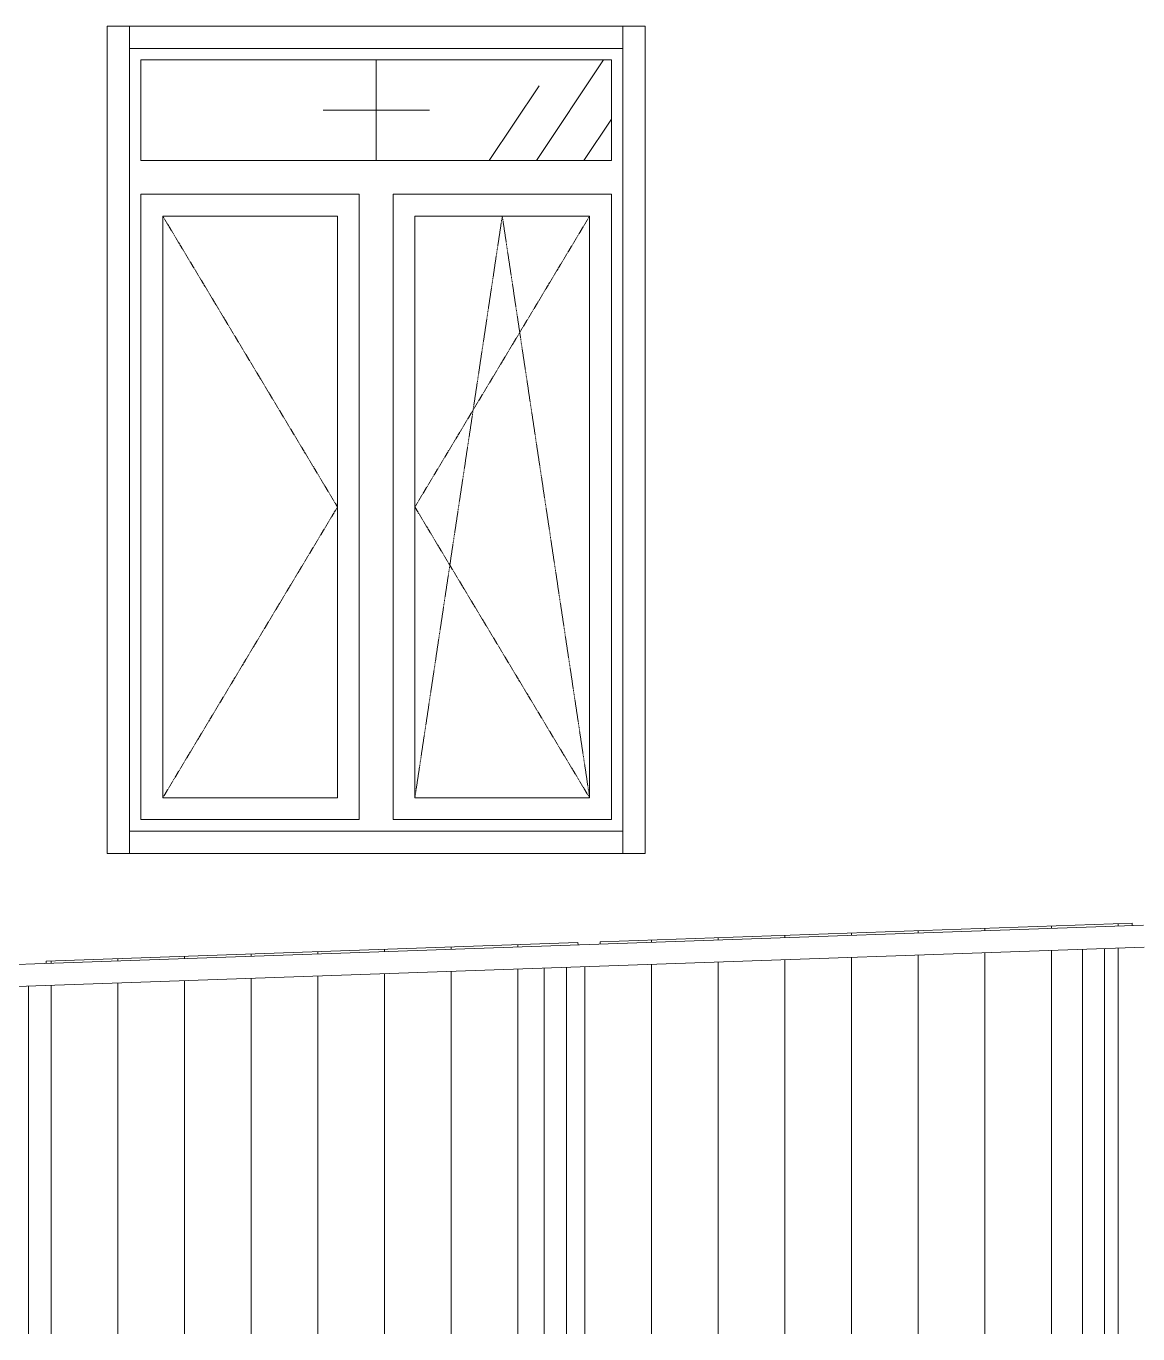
# Model space of a CAD drawing. Header units: millimetres. Extents: x -515342 to 330399, y -224905 to 507333.
# Drawn here: x 232181 to 234681, y -51449 to -48509 of the extents above; entities that cross this region are included whole.
import ezdxf

# ---------------------------------------------------------------- set-up
doc = ezdxf.new("R2010")
doc.units = ezdxf.units.MM
doc.linetypes.add('ASVP_Штриховая_ш2 п1', pattern=[3, 2, -1])
doc.layers.get('0').update_dxf_attribs({"lineweight": 0})
for name, color, linetype, lineweight in [('Витраж', 7, 'Continuous', 0), ('Окна', 7, 'Continuous', 0), ('Окна открывание', 7, 'Continuous', 0), ('Панели витража', 7, 'Continuous', 0)]:
    doc.layers.add(name, color=color, linetype=linetype, lineweight=lineweight)
pattern_1 = [(236.31, (7704.1, 1244.6), (-1777.996, -3556), [641.07, -5769.6]), (236.31, (7739.7, 1137.9), (-1777.996, -3556), [384.64, -6026.03]), (236.31, (7526.3, 1137.9), (-1777.996, -3556.002), [384.64, -6026.03])]
pattern_2 = [(90, (6637.32, 0), (-150, 9e-15), [])]

# ---------------------------------------------------------------- blocks, each defined once
blk = doc.blocks.new('Окно_ПВХ_2Створки_1Фрамуга-верх - АР_Окно_ОП_1820_h_х11700_2ст1фр-в-9696407-Фасад А_-Д')
at = {"layer": 'Окна'}
h = blk.add_hatch(dxfattribs=at)
h.set_pattern_fill('FP_50', color=256, style=0, pattern_type=2)
h.set_pattern_definition(pattern_1)
h.paths.add_polyline_path([(12947.9, 885), (12947.9, 2193), (12554.9, 2193), (12554.9, 885), (12899.5, 885)])
at = {"layer": 'Окна открывание'}
h = blk.add_hatch(dxfattribs=at)
h.set_pattern_fill('FP_50', color=256, style=0, pattern_type=2)
h.set_pattern_definition(pattern_1)
h.paths.add_polyline_path([(13545.9, 2318), (13563.9, 2318), (13563.9, 2544), (12505.9, 2544), (12505.9, 2318), (13416.6, 2318)])
at = {"layer": 'Окна'}
for p, q in [((13563.9, 2544), (12505.9, 2544)), ((12505.9, 2544), (12505.9, 2318)), ((13563.9, 2318), (13563.9, 2544)), ((13563.9, 2318), (12505.9, 2318)), ((12996.9, 2242), (12505.9, 2242)), ((12505.9, 2242), (12505.9, 836)), ((12996.9, 836), (12996.9, 2242)), ((13563.9, 2242), (13072.9, 2242)), ((13072.9, 836), (13072.9, 2242)), ((13563.9, 836), (13563.9, 2242)), ((12554.9, 2193), (12554.9, 885)), ((12947.9, 2193), (12554.9, 2193)), ((12947.9, 2193), (12947.9, 885)), ((13121.9, 2193), (13121.9, 885)), ((13514.9, 2193), (13121.9, 2193)), ((13514.9, 2193), (13514.9, 885)), ((12554.9, 885), (12947.9, 885)), ((13121.9, 885), (13514.9, 885)), ((12505.9, 836), (12996.9, 836)), ((13072.9, 836), (13563.9, 836))]:
    blk.add_line(p, q, dxfattribs=at)
at = {"layer": 'Окна открывание', "linetype": 'ASVP_Штриховая_ш2 п1'}
for p, q in [((13034.9, 2318), (13034.9, 2544)), ((13154.9, 2431), (12914.9, 2431)), ((12554.9, 2193), (12947.9, 1539)), ((13318.4, 2193), (13121.9, 885)), ((13514.9, 2193), (13121.9, 1539)), ((13514.9, 885), (13318.4, 2193)), ((12947.9, 1539), (12554.9, 885)), ((13121.9, 1539), (13514.9, 885))]:
    blk.add_line(p, q, dxfattribs=at)
blk = doc.blocks.new('Прямоугольный импост - АР_Откос_Металлический_50х330 Коричневый Правый-9899922-Фасад А_-Д')
at = {"layer": 'Витраж'}
for p, q in [((12479.9, 2570), (12479.9, 2620)), ((12479.9, 2620), (13589.9, 2620)), ((13589.9, 2620), (13589.9, 2570)), ((12479.9, 2570), (13589.9, 2570))]:
    blk.add_line(p, q, dxfattribs=at)
blk = doc.blocks.new('Прямоугольный импост - АР_Откос_Металлический_50х330 Коричневый Левый-9899776-Фасад А_-Д')
at = {"layer": 'Витраж'}
for p, q in [((12479.9, 760), (12479.9, 810)), ((13589.9, 810), (12479.9, 810)), ((13589.9, 810), (13589.9, 760)), ((13589.9, 760), (12479.9, 760))]:
    blk.add_line(p, q, dxfattribs=at)
blk = doc.blocks.new('Прямоугольный импост - АР_Откос_Металлический_50х330 Коричневый Правый-9899919-Фасад А_-Д')
at = {"layer": 'Витраж'}
for p, q in [((13589.9, 2620), (13639.9, 2620)), ((13589.9, 2620), (13589.9, 760)), ((13639.9, 2620), (13639.9, 760)), ((13639.9, 760), (13589.9, 760))]:
    blk.add_line(p, q, dxfattribs=at)
blk = doc.blocks.new('Прямоугольный импост - АР_Откос_Металлический_50х330 Коричневый Левый-V152-Фасад А_-Д')
at = {"layer": 'Витраж'}
for p, q in [((12429.9, 2620), (12479.9, 2620)), ((12429.9, 760), (12429.9, 2620)), ((12479.9, 760), (12479.9, 2620)), ((12479.9, 760), (12429.9, 760))]:
    blk.add_line(p, q, dxfattribs=at)
blk = doc.blocks.new('Системная панель - АР_ПанельВитража_Монолитный поликарбонат 6мм-V292-Фасад А_-Д')
at = {"layer": 'Панели витража'}
h = blk.add_hatch(dxfattribs=at)
h.set_pattern_fill('FP_68', color=256, style=0, pattern_type=2)
h.set_pattern_definition(pattern_2)
h.paths.add_polyline_path([(12292.6, 512.9), (13488.9, 555.6), (13488.7, 559.7), (12292.4, 517.9)])
for p, q in [((12292.4, 517.9), (13488.7, 559.7)), ((13488.9, 554.7), (13488.7, 559.7)), ((12292.6, 512.9), (12292.4, 517.9))]:
    blk.add_line(p, q, dxfattribs=at)
blk = doc.blocks.new('Системная панель - АР_ПанельВитража_Монолитный поликарбонат 6мм-V293-Фасад А_-Д')
at = {"layer": 'Панели витража'}
h = blk.add_hatch(dxfattribs=at)
h.set_pattern_fill('FP_68', color=256, style=0, pattern_type=2)
h.set_pattern_definition(pattern_2)
h.paths.add_polyline_path([(13538.9, 556.4), (14735.2, 599.1), (14735, 603.2), (13538.7, 561.4)])
for p, q in [((13538.7, 561.4), (14735, 603.2)), ((14735.2, 598.2), (14735, 603.2)), ((13538.9, 556.4), (13538.7, 561.4))]:
    blk.add_line(p, q, dxfattribs=at)
blk = doc.blocks.new('Прямоугольный импост - АР_Импост_50х50 _труба_-10266033-Фасад А_-Д')
at = {"layer": 'Витраж'}
for p, q in [((11021.3, 468.5), (12267.6, 512)), ((12269.3, 462.1), (11023, 418.6))]:
    blk.add_line(p, q, dxfattribs=at)
blk = doc.blocks.new('Системная панель - АР_ПанельВитража_Монолитный поликарбонат 6мм-10266433-Фасад А_-Д')
at = {"layer": 'Панели витража'}
h = blk.add_hatch(dxfattribs=at)
h.set_pattern_fill('FP_67', color=256, style=0, pattern_type=2)
h.set_pattern_definition(pattern_2)
h.paths.add_polyline_path([(14672.9, -320), (15832.9, -320), (15832.9, 586.5), (14672.9, 546), (14672.9, -316.2)])
for p, q in [((15832.9, -320), (15832.9, 586.5)), ((14672.9, 546), (14672.9, -320))]:
    blk.add_line(p, q, dxfattribs=at)
blk = doc.blocks.new('Системная панель - АР_ПанельВитража_Монолитный поликарбонат 6мм-10266436-Фасад А_-Д')
at = {"layer": 'Панели витража'}
h = blk.add_hatch(dxfattribs=at)
h.set_pattern_fill('FP_67', color=256, style=0, pattern_type=2)
h.set_pattern_definition(pattern_2)
h.paths.add_polyline_path([(14321.5, -320), (14622.9, -320), (14622.9, 544.3), (13462.9, 503.8), (13462.9, -320), (14192.3, -320)])
for p, q in [((14622.9, -320), (14622.9, 544.3)), ((13462.9, 503.8), (13462.9, -320))]:
    blk.add_line(p, q, dxfattribs=at)
blk = doc.blocks.new('Системная панель - АР_ПанельВитража_Монолитный поликарбонат 6мм-10266437-Фасад А_-Д')
at = {"layer": 'Панели витража'}
h = blk.add_hatch(dxfattribs=at)
h.set_pattern_fill('FP_67', color=256, style=0, pattern_type=2)
h.set_pattern_definition(pattern_2)
h.paths.add_polyline_path([(13412.9, -320), (13412.9, 502), (12252.9, 461.2), (12253.1, -320), (13287.3, -320)])
for p, q in [((13412.9, -320), (13412.9, 502)), ((12252.9, 461.5), (12252.9, -320))]:
    blk.add_line(p, q, dxfattribs=at)
blk = doc.blocks.new('СД_Люблино_Фасады_rvt-2-Фасад А_-Д')
at = {"layer": 'Витраж', "lineweight": 9}
for name, p in [('Прямоугольный импост - АР_Откос_Металлический_50х330 Коричневый Левый-V152-Фасад А_-Д', (0, 0)), ('Прямоугольный импост - АР_Откос_Металлический_50х330 Коричневый Правый-9899922-Фасад А_-Д', (0, 0)), ('Прямоугольный импост - АР_Откос_Металлический_50х330 Коричневый Правый-9899919-Фасад А_-Д', (0, 0)), ('Прямоугольный импост - АР_Откос_Металлический_50х330 Коричневый Левый-9899776-Фасад А_-Д', (0, 0)), ('Прямоугольный импост - АР_Импост_50х50 _труба_-10266033-Фасад А_-Д', (2492.6, 87)), ('Прямоугольный импост - АР_Импост_50х50 _труба_-10266033-Фасад А_-Д', (1246.3, 43.5)), ('Прямоугольный импост - АР_Импост_50х50 _труба_-10266033-Фасад А_-Д', (0, 0))]:
    blk.add_blockref(name, p, dxfattribs=at)
at = {"layer": 'Окна', "lineweight": 9}
blk.add_blockref('Окно_ПВХ_2Створки_1Фрамуга-верх - АР_Окно_ОП_1820_h_х11700_2ст1фр-в-9696407-Фасад А_-Д', (0, 0), dxfattribs=at)
at = {"layer": 'Панели витража', "lineweight": 9}
for name in ['Системная панель - АР_ПанельВитража_Монолитный поликарбонат 6мм-V293-Фасад А_-Д', 'Системная панель - АР_ПанельВитража_Монолитный поликарбонат 6мм-V292-Фасад А_-Д', 'Системная панель - АР_ПанельВитража_Монолитный поликарбонат 6мм-10266433-Фасад А_-Д', 'Системная панель - АР_ПанельВитража_Монолитный поликарбонат 6мм-10266436-Фасад А_-Д', 'Системная панель - АР_ПанельВитража_Монолитный поликарбонат 6мм-10266437-Фасад А_-Д']:
    blk.add_blockref(name, (0, 0), dxfattribs=at)

msp = doc.modelspace()

# ---------------------------------------------------------------- block references
msp.add_blockref('СД_Люблино_Фасады_rvt-2-Фасад А_-Д', (219933.6471, -51129.182))

doc.saveas('drawing.dxf')
